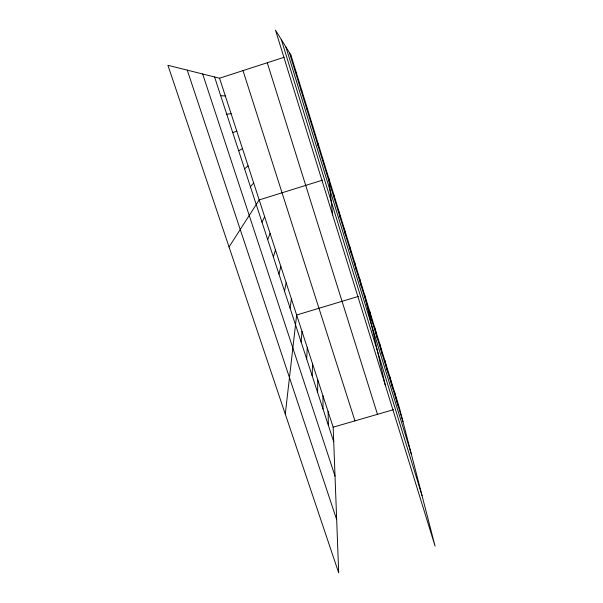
<?xml version="1.0" encoding="UTF-8"?>
<svg xmlns="http://www.w3.org/2000/svg" width="603" height="603" viewBox="0 0 603 603"><rect width="100%" height="100%" fill="white"/><g stroke="black" fill="none" stroke-linecap="round" stroke-linejoin="round"><path stroke-width="0.9" d="M317.623 392.478L317.766 379.867M312.166 375.775L312.55 363.843M306.663 358.928L307.289 347.69M318.045 145.677L318.173 143.725M301.116 341.946L301.99 331.409M285.279 414.095L296.646 315L358.491 296.375M290.043 308.05L291.422 298.945M284.526 291.151L286.154 282.762M278.963 274.109L280.84 266.458M273.347 256.931L275.488 250.019M312.422 127.391L312.814 126.283M267.687 239.61L270.099 233.451M261.981 222.138L264.657 216.756M229.05 246.966L259.177 199.925L322.56 180.131M250.426 186.764L253.652 182.95M244.577 168.848L248.089 165.848M238.675 150.788L242.474 148.602M306.746 108.955L307.409 108.698M232.728 132.562L236.813 131.22M219.552 78.209L333.173 427.188L338.69 572.85L167.928 65.305L219.552 78.209L284.149 57.27M333.173 427.188L393.51 409.671M226.728 114.186L231.107 113.696M220.675 95.658L225.356 96.028M301.025 90.352L301.952 90.97M295.251 71.599L296.457 73.099M187.269 70.136L336.678 519.643M202.668 73.988L335.027 476.114M214.57 76.965L333.723 441.78M243.001 70.604L354.948 420.864M267.265 62.742L377.478 414.321M285.882 46.944L411.382 454.278M281.284 39.504L422.025 495.56M289.432 52.672L402.992 421.761M394.566 392.131L397.92 405.276M389.659 376.189L392.809 388.664M384.722 360.119L387.654 371.908M379.739 343.929L382.453 355.009M374.719 327.595L377.214 337.974M369.654 311.14L371.923 320.796M364.559 294.55L385.196 384.85M359.561 278.322L361.378 286.515M354.534 261.958L356.117 269.42M349.461 245.474L350.818 252.182M344.351 228.854L345.466 234.801M339.203 212.098L340.077 217.276M334.009 195.214L334.635 199.601M328.771 178.187L332.652 214.962M323.494 161.024L323.623 163.805M328.077 411.54L328.401 425.477M322.937 395.764L323.035 409.045M290.917 55.077L275.496 30.15L435.072 546.114L399.427 407.952L290.917 55.077"/></g></svg>
